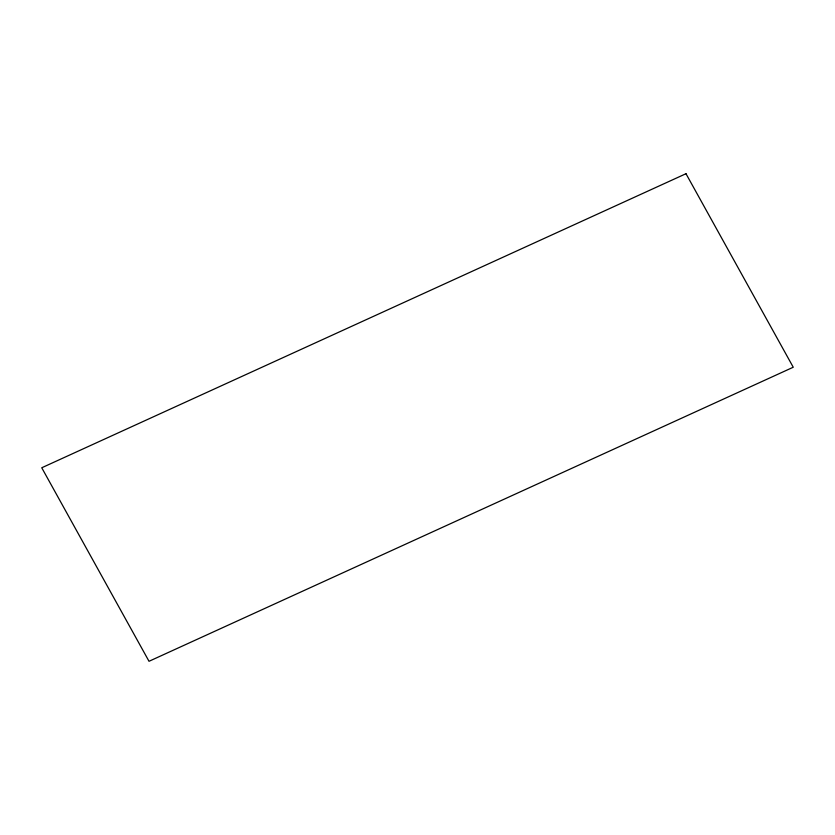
<?xml version="1.0" encoding="UTF-8"?>
<svg xmlns="http://www.w3.org/2000/svg" width="835" height="835" viewBox="0 0 835 835"><rect width="100%" height="100%" fill="white"/><g stroke="black" fill="none" stroke-linecap="round" stroke-linejoin="round"><path stroke-width="1.25" d="M685.984 173.711L41.75 467.767L149.016 661.289L793.25 367.233L685.984 173.711"/></g></svg>
